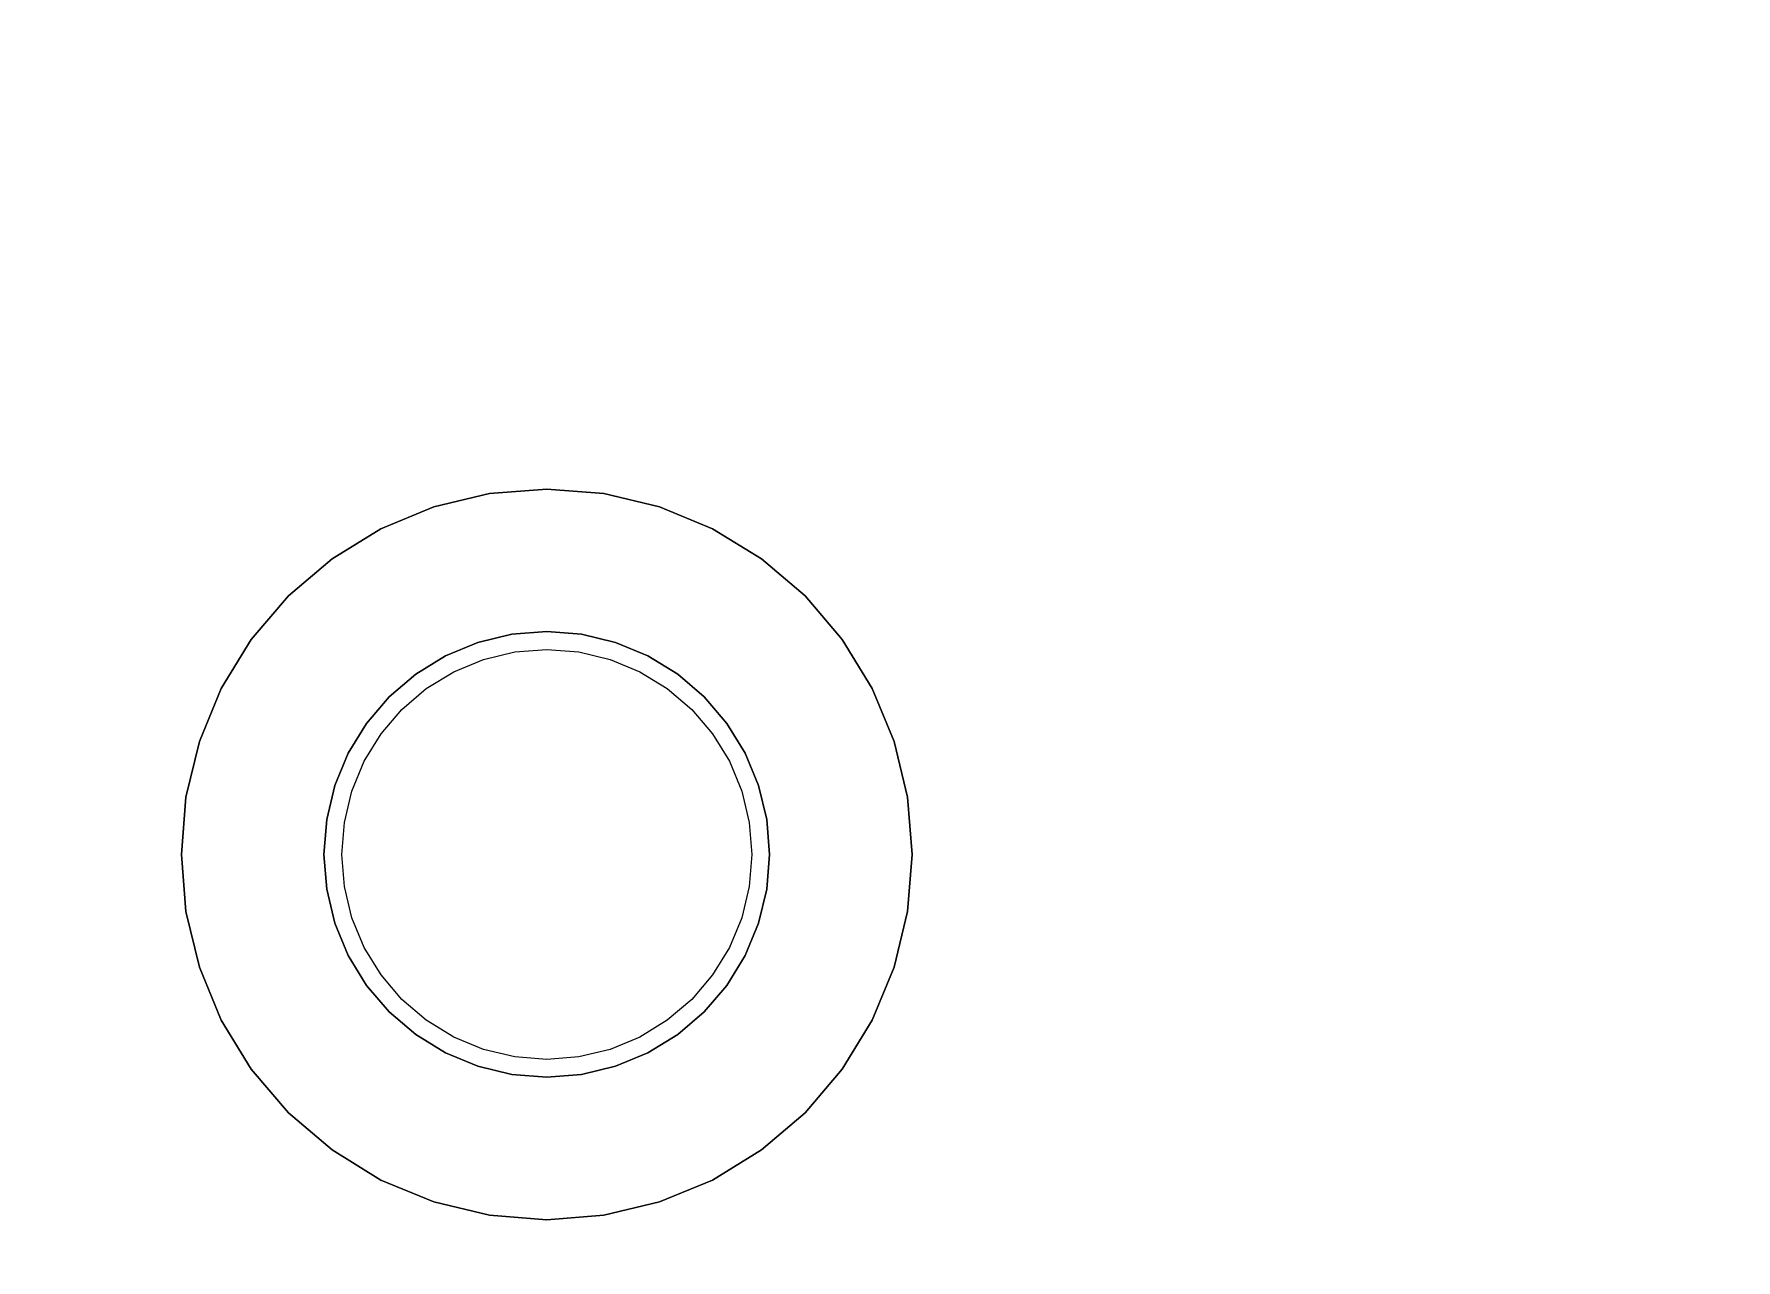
# Model space of a CAD drawing. Units: millimetres at full size, sheet at 1:50. Extents: x -9750 to 9750, y -6680 to 6675.
# Drawn here: x -1636 to -1445, y 4726 to 4863.6 of the extents above; entities that cross this region are included whole.
import ezdxf

# ---------------------------------------------------------------- set-up
doc = ezdxf.new("R2010")
doc.units = ezdxf.units.MM
doc.header["$LTSCALE"] = 50
doc.layers.add('0-A_汎用オブジェクト（実装）', color=4, linetype='Continuous')

msp = doc.modelspace()

# ---------------------------------------------------------------- wipeouts: each hides what was drawn before it
msp.add_wipeout([(296.23, 5045.05), (-3865.77, 5045.05), (-3865.77, 3795.05), (-3865.77, 3795.05)])

# ---------------------------------------------------------------- next in the draw order: wipeouts: each hides what was drawn before it
msp.add_wipeout([(296.23, 5045.05), (-3865.77, 3795.05), (296.23, 3795.05), (296.23, 3795.05)])

# ---------------------------------------------------------------- next in the draw order: linework, layer by layer
at = {"layer": '0-A_汎用オブジェクト（実装）'}
for p, q in [((-1537.45, 4771.52), (-1537.95, 4777.94)), ((-1553.45, 4771.52), (-1553.75, 4775.44)), ((-1553.75, 4775.44), (-1553.45, 4771.52)), ((-1601.16, 4767.93), (-1601.45, 4771.52)), ((-1554.67, 4763.8), (-1553.75, 4767.61)), ((-1539.45, 4758.86), (-1537.95, 4765.11))]:
    msp.add_line(p, q, dxfattribs=at)
for points in [[(-1537.95, 4777.94), (-1539.45, 4784.19), (-1541.91, 4790.14), (-1545.28, 4795.62), (-1549.45, 4800.52), (-1554.35, 4804.69), (-1559.83, 4808.06), (-1565.78, 4810.52), (-1572.03, 4812.02), (-1578.45, 4812.52), (-1584.86, 4812.02), (-1591.12, 4810.52), (-1597.06, 4808.06), (-1602.55, 4804.69), (-1607.44, 4800.52), (-1611.62, 4795.62), (-1614.98, 4790.14), (-1617.44, 4784.19), (-1618.94, 4777.94), (-1619.45, 4771.52), (-1618.94, 4765.11), (-1617.44, 4758.86), (-1614.98, 4752.91), (-1611.62, 4747.43), (-1607.44, 4742.53), (-1602.55, 4738.36), (-1597.06, 4734.99), (-1591.12, 4732.53), (-1584.86, 4731.03), (-1578.45, 4730.52), (-1572.03, 4731.03), (-1565.78, 4732.53), (-1559.83, 4734.99), (-1554.35, 4738.36), (-1549.45, 4742.53), (-1545.28, 4747.43), (-1541.91, 4752.91), (-1539.45, 4758.86), (-1537.95, 4765.11), (-1537.45, 4771.52)], [(-1537.95, 4765.11), (-1537.45, 4771.52), (-1537.95, 4777.94), (-1539.45, 4784.19), (-1541.91, 4790.14), (-1545.28, 4795.62), (-1549.45, 4800.52), (-1554.35, 4804.69), (-1559.83, 4808.06), (-1565.78, 4810.52), (-1572.03, 4812.02), (-1578.45, 4812.52), (-1584.86, 4812.02), (-1591.12, 4810.52), (-1597.06, 4808.06), (-1602.55, 4804.69), (-1607.44, 4800.52), (-1611.62, 4795.62), (-1614.98, 4790.14), (-1617.44, 4784.19), (-1618.94, 4777.94), (-1619.45, 4771.52), (-1618.94, 4765.11), (-1617.44, 4758.86), (-1614.98, 4752.91), (-1611.62, 4747.43), (-1607.44, 4742.53), (-1602.55, 4738.36), (-1597.06, 4734.99), (-1591.12, 4732.53), (-1584.86, 4731.03), (-1578.45, 4730.52), (-1572.03, 4731.03), (-1565.78, 4732.53), (-1559.83, 4734.99), (-1554.35, 4738.36), (-1549.45, 4742.53), (-1545.28, 4747.43), (-1541.91, 4752.91), (-1539.45, 4758.86)], [(-1619.45, 4771.52), (-1618.94, 4777.94), (-1617.44, 4784.19), (-1614.98, 4790.14), (-1611.62, 4795.62), (-1607.44, 4800.52), (-1602.55, 4804.69), (-1597.06, 4808.06), (-1591.12, 4810.52), (-1584.86, 4812.02), (-1578.45, 4812.52), (-1572.03, 4812.02), (-1565.78, 4810.52), (-1559.83, 4808.06), (-1554.35, 4804.69), (-1549.45, 4800.52), (-1545.28, 4795.62), (-1541.91, 4790.14), (-1539.45, 4784.19), (-1537.95, 4777.94), (-1537.45, 4771.52)], [(-1553.75, 4775.44), (-1554.67, 4779.25), (-1556.17, 4782.87), (-1558.22, 4786.22), (-1560.77, 4789.2), (-1563.75, 4791.75), (-1567.1, 4793.8), (-1570.72, 4795.3), (-1574.54, 4796.22), (-1578.45, 4796.52), (-1582.36, 4796.22), (-1586.17, 4795.3), (-1589.8, 4793.8), (-1593.14, 4791.75), (-1596.12, 4789.2), (-1598.67, 4786.22), (-1600.72, 4782.87), (-1602.22, 4779.25), (-1603.14, 4775.44), (-1603.45, 4771.52), (-1603.14, 4767.61), (-1602.22, 4763.8), (-1600.72, 4760.17), (-1598.67, 4756.83), (-1596.12, 4753.85), (-1593.14, 4751.3), (-1589.8, 4749.25), (-1586.17, 4747.75), (-1582.36, 4746.83), (-1578.45, 4746.52), (-1574.54, 4746.83), (-1570.72, 4747.75), (-1567.1, 4749.25), (-1563.75, 4751.3), (-1560.77, 4753.85), (-1558.22, 4756.83), (-1556.17, 4760.17), (-1554.67, 4763.8), (-1553.75, 4767.61), (-1553.45, 4771.52)], [(-1553.45, 4771.52), (-1553.75, 4767.61), (-1554.67, 4763.8), (-1556.17, 4760.17), (-1558.22, 4756.83), (-1560.77, 4753.85), (-1563.75, 4751.3), (-1567.1, 4749.25), (-1570.72, 4747.75), (-1574.54, 4746.83), (-1578.45, 4746.52), (-1582.36, 4746.83), (-1586.17, 4747.75), (-1589.8, 4749.25), (-1593.14, 4751.3), (-1596.12, 4753.85), (-1598.67, 4756.83), (-1600.72, 4760.17), (-1602.22, 4763.8), (-1603.14, 4767.61), (-1603.45, 4771.52), (-1603.14, 4775.44), (-1602.22, 4779.25), (-1600.72, 4782.87), (-1598.67, 4786.22), (-1596.12, 4789.2), (-1593.14, 4791.75), (-1589.8, 4793.8), (-1586.17, 4795.3), (-1582.36, 4796.22), (-1578.45, 4796.52), (-1574.54, 4796.22), (-1570.72, 4795.3), (-1567.1, 4793.8), (-1563.75, 4791.75), (-1560.77, 4789.2), (-1558.22, 4786.22), (-1556.17, 4782.87), (-1554.67, 4779.25), (-1553.75, 4775.44)], [(-1553.75, 4767.61), (-1553.45, 4771.52), (-1553.75, 4775.44), (-1554.67, 4779.25), (-1556.17, 4782.87), (-1558.22, 4786.22), (-1560.77, 4789.2), (-1563.75, 4791.75), (-1567.1, 4793.8), (-1570.72, 4795.3), (-1574.54, 4796.22), (-1578.45, 4796.52), (-1582.36, 4796.22), (-1586.17, 4795.3), (-1589.8, 4793.8), (-1593.14, 4791.75), (-1596.12, 4789.2), (-1598.67, 4786.22), (-1600.72, 4782.87), (-1602.22, 4779.25), (-1603.14, 4775.44), (-1603.45, 4771.52), (-1603.14, 4767.61), (-1602.22, 4763.8), (-1600.72, 4760.17), (-1598.67, 4756.83), (-1596.12, 4753.85), (-1593.14, 4751.3), (-1589.8, 4749.25), (-1586.17, 4747.75), (-1582.36, 4746.83), (-1578.45, 4746.52), (-1574.54, 4746.83), (-1570.72, 4747.75), (-1567.1, 4749.25), (-1563.75, 4751.3), (-1560.77, 4753.85), (-1558.22, 4756.83), (-1556.17, 4760.17), (-1554.67, 4763.8)], [(-1601.45, 4771.52), (-1601.16, 4775.12), (-1600.32, 4778.63), (-1598.94, 4781.97), (-1597.05, 4785.04), (-1594.71, 4787.79), (-1591.97, 4790.13), (-1588.89, 4792.02), (-1585.55, 4793.4), (-1582.04, 4794.24), (-1578.45, 4794.52), (-1574.85, 4794.24), (-1571.34, 4793.4), (-1568, 4792.02), (-1564.93, 4790.13), (-1562.18, 4787.79), (-1559.84, 4785.04), (-1557.95, 4781.97), (-1556.57, 4778.63), (-1555.73, 4775.12), (-1555.45, 4771.52), (-1555.73, 4767.93), (-1556.57, 4764.42), (-1557.95, 4761.08), (-1559.84, 4758.01), (-1562.18, 4755.26), (-1564.93, 4752.92), (-1568, 4751.03), (-1571.34, 4749.65), (-1574.85, 4748.81), (-1578.45, 4748.52), (-1582.04, 4748.81), (-1585.55, 4749.65), (-1588.89, 4751.03), (-1591.97, 4752.92), (-1594.71, 4755.26), (-1597.05, 4758.01), (-1598.94, 4761.08), (-1600.32, 4764.42), (-1601.16, 4767.93)], [(-1537.45, 4771.52), (-1537.95, 4765.11), (-1539.45, 4758.86), (-1541.91, 4752.91), (-1545.28, 4747.43), (-1549.45, 4742.53), (-1554.35, 4738.36), (-1559.83, 4734.99), (-1565.78, 4732.53), (-1572.03, 4731.03), (-1578.45, 4730.52), (-1584.86, 4731.03), (-1591.12, 4732.53), (-1597.06, 4734.99), (-1602.55, 4738.36), (-1607.44, 4742.53), (-1611.62, 4747.43), (-1614.98, 4752.91), (-1617.44, 4758.86), (-1618.94, 4765.11), (-1619.45, 4771.52)]]:
    msp.add_lwpolyline(points, dxfattribs=at)

doc.saveas('drawing.dxf')
